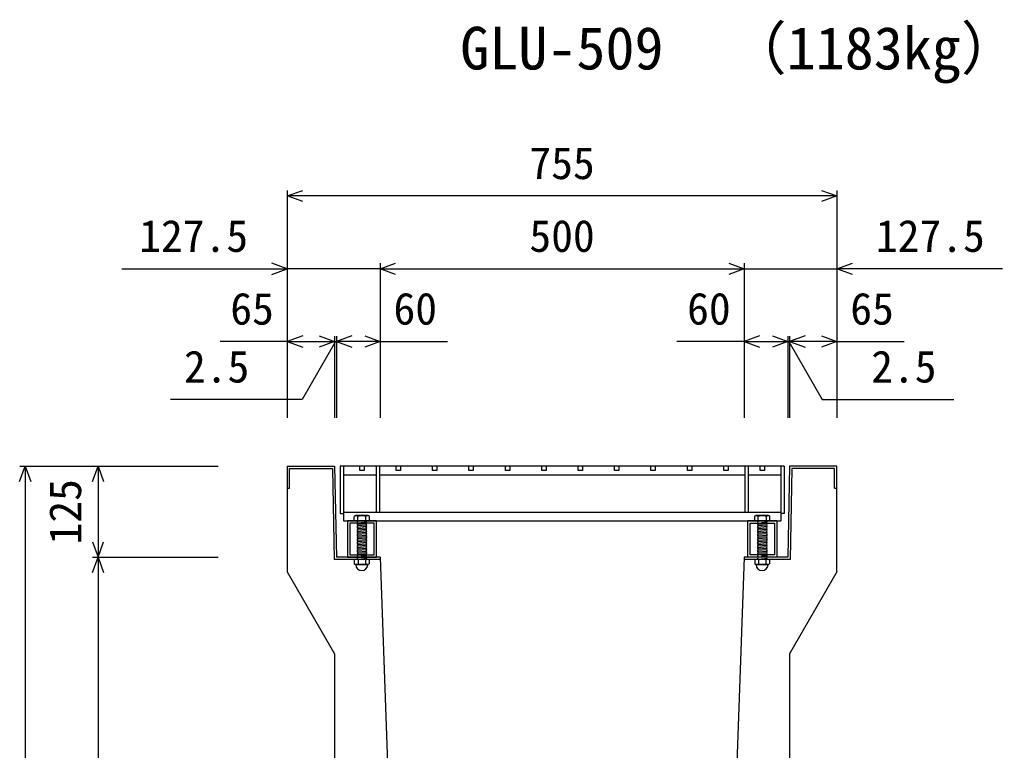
# Model space of a CAD drawing. Units: millimetres, scale not verified. Extents: x -25200 to 25200, y -8910 to 8910.
# Drawn here: x 7161 to 8511, y -2558 to -1554 of the extents above; entities that cross this region are included whole.
import ezdxf
from ezdxf.enums import TextEntityAlignment as Align

# ---------------------------------------------------------------- set-up
doc = ezdxf.new("R2010")
doc.units = ezdxf.units.MM
doc.header["$LTSCALE"] = 30
doc.linetypes.add('DOTTED', pattern=[1.75, 0.25, -1.5])
for name, color, linetype, lineweight in [('0-0_DIM', 7, 'Continuous', 25), ('0-2_HATCH', 6, 'Continuous', 25), ('0-5_OUTLINE', 3, 'Continuous', 25), ('0-7_TXT', 7, 'Continuous', 25)]:
    doc.layers.add(name, color=color, linetype=linetype, lineweight=lineweight)
doc.styles.add('ＭＳ ゴシック', font='')
doc.styles.get('ＭＳ ゴシック').set_extended_font_data('MS Gothic')

msp = doc.modelspace()

# ---------------------------------------------------------------- linework, layer by layer
at = {"layer": '0-0_DIM'}
for p, q in [((7528.6, -1788.97), (7528.6, -2101.59)), ((8283.6, -1788.97), (8283.6, -2101.59)), ((8283.6, -1796.47), (7528.6, -1796.47)), ((7656.1, -1888.97), (7656.1, -2101.59)), ((8156.1, -1888.97), (8156.1, -2101.59)), ((7301.39, -1896.47), (7528.6, -1896.47)), ((7656.1, -1896.47), (7528.6, -1896.47)), ((7656.1, -1896.47), (8156.1, -1896.47)), ((8156.1, -1896.47), (8283.6, -1896.47)), ((8510.8, -1896.47), (8283.6, -1896.47)), ((7528.6, -1996.47), (7436.28, -1996.47)), ((7528.6, -1996.47), (7593.6, -1996.47)), ((7593.6, -1988.97), (7593.6, -2101.59)), ((7593.6, -1996.47), (7596.1, -1996.47)), ((7596.1, -1988.97), (7596.1, -2101.59)), ((7656.1, -1996.47), (7596.1, -1996.47)), ((7656.1, -1996.47), (7748.41, -1996.47)), ((8156.1, -1996.47), (8063.78, -1996.47)), ((8156.1, -1996.47), (8216.1, -1996.47)), ((8216.1, -1988.97), (8216.1, -2101.59)), ((8216.1, -1996.47), (8218.6, -1996.47)), ((8218.6, -1988.97), (8218.6, -2101.59)), ((8283.6, -1996.47), (8218.6, -1996.47)), ((8283.6, -1996.47), (8375.91, -1996.47)), ((7161.1, -2167.89), (7433.6, -2167.89)), ((7168.6, -2167.89), (7168.6, -3287.89)), ((7268.6, -2167.89), (7268.6, -2292.89)), ((7261.1, -2292.89), (7433.6, -2292.89)), ((7268.6, -2292.89), (7268.6, -3192.89))]:
    msp.add_line(p, q, dxfattribs=at)
for points in [[(7549.74, -1804.16), (7528.6, -1796.47), (7549.74, -1788.77)], [(8262.45, -1788.77), (8283.6, -1796.47), (8262.45, -1804.16)], [(7507.45, -1904.16), (7528.6, -1896.47), (7507.45, -1888.77)], [(7677.24, -1904.16), (7656.1, -1896.47), (7677.24, -1888.77)], [(8134.95, -1888.77), (8156.1, -1896.47), (8134.95, -1904.16)], [(8304.74, -1904.16), (8283.6, -1896.47), (8304.74, -1888.77)], [(7594.85, -1996.47), (7548.89, -2076.07), (7368.17, -2076.07)], [(7549.74, -1988.77), (7528.6, -1996.47), (7549.74, -2004.16)], [(7572.45, -1988.77), (7593.6, -1996.47), (7572.45, -2004.16)], [(7617.24, -1988.77), (7596.1, -1996.47), (7617.24, -2004.16)], [(7634.95, -1988.77), (7656.1, -1996.47), (7634.95, -2004.16)], [(8177.24, -1988.77), (8156.1, -1996.47), (8177.24, -2004.16)], [(8194.95, -1988.77), (8216.1, -1996.47), (8194.95, -2004.16)], [(8217.35, -1996.47), (8263.31, -2076.07), (8444.03, -2076.07)], [(8239.74, -1988.77), (8218.6, -1996.47), (8239.74, -2004.16)], [(8262.45, -1988.77), (8283.6, -1996.47), (8262.45, -2004.16)], [(7160.9, -2189.04), (7168.6, -2167.89), (7176.29, -2189.04)], [(7260.9, -2189.04), (7268.6, -2167.89), (7276.29, -2189.04)], [(7260.9, -2271.75), (7268.6, -2292.89), (7276.29, -2271.75)], [(7260.9, -2314.04), (7268.6, -2292.89), (7276.29, -2314.04)]]:
    msp.add_lwpolyline(points, dxfattribs=at)
at = {"layer": '0-2_HATCH'}
for p, q in [((7590.46, -2171.09), (7592.96, -2296.09)), ((8211.1, -2167.89), (7601.1, -2167.89)), ((7605.6, -2167.89), (7605.6, -2242.89)), ((7650.6, -2167.89), (7650.6, -2230.89)), ((7655.1, -2167.89), (7655.1, -2230.89)), ((8157.1, -2167.89), (8157.1, -2230.89)), ((8161.6, -2167.89), (8161.6, -2230.89)), ((8206.6, -2167.89), (8206.6, -2242.89)), ((8221.73, -2171.09), (8219.23, -2296.09)), ((7605.6, -2179.89), (7650.6, -2179.89)), ((7655.1, -2179.89), (8157.1, -2179.89)), ((8161.6, -2179.89), (8206.6, -2179.89)), ((8280.4, -2197.89), (8283.6, -2197.89)), ((7605.6, -2230.89), (8206.6, -2230.89)), ((7622.6, -2235.39), (7620.6, -2236.89)), ((7620.6, -2242.89), (7620.6, -2236.89)), ((7620.92, -2236.62), (7622.6, -2235.39)), ((7639.6, -2235.39), (7622.6, -2235.39)), ((7625.6, -2242.89), (7625.6, -2236.89)), ((7636.6, -2242.89), (7636.6, -2236.89)), ((7641.27, -2236.62), (7639.6, -2235.39)), ((7641.6, -2242.89), (7641.6, -2236.89)), ((8172.6, -2235.39), (8170.6, -2236.89)), ((8170.6, -2242.89), (8170.6, -2236.89)), ((8170.92, -2236.62), (8172.6, -2235.39)), ((8189.6, -2235.39), (8172.6, -2235.39)), ((8175.6, -2242.89), (8175.6, -2236.89)), ((8186.6, -2242.89), (8186.6, -2236.89)), ((8191.27, -2236.62), (8189.6, -2235.39)), ((8191.6, -2242.89), (8191.6, -2236.89)), ((7605.6, -2242.89), (8206.6, -2242.89)), ((7651.1, -2242.89), (7611.1, -2242.89)), ((7641.6, -2242.89), (7620.6, -2242.89)), ((7624.6, -2242.89), (7637.6, -2242.89)), ((7624.6, -2243.89), (7625.6, -2242.89)), ((7625.6, -2244.89), (7624.6, -2243.89)), ((7624.6, -2245.89), (7625.6, -2244.89)), ((7625.6, -2246.89), (7624.6, -2245.89)), ((7624.6, -2247.89), (7625.6, -2246.89)), ((7637.6, -2246.89), (7624.6, -2247.89)), ((7625.6, -2248.89), (7624.6, -2247.89)), ((7624.6, -2249.89), (7625.6, -2248.89)), ((7637.6, -2248.89), (7624.6, -2249.89)), ((7625.6, -2250.89), (7624.6, -2249.89)), ((7624.6, -2251.89), (7625.6, -2250.89)), ((7637.6, -2250.89), (7624.6, -2251.89)), ((7625.6, -2252.89), (7624.6, -2251.89)), ((7624.6, -2253.89), (7625.6, -2252.89)), ((7637.6, -2252.89), (7624.6, -2253.89)), ((7625.6, -2254.89), (7624.6, -2253.89)), ((7636.6, -2243.89), (7637.6, -2242.89)), ((7637.6, -2244.89), (7636.6, -2243.89)), ((7636.6, -2247.89), (7637.6, -2246.89)), ((7637.6, -2248.89), (7636.6, -2247.89)), ((7636.6, -2249.89), (7637.6, -2248.89)), ((7637.6, -2250.89), (7636.6, -2249.89)), ((7636.6, -2251.89), (7637.6, -2250.89)), ((7637.6, -2252.89), (7636.6, -2251.89)), ((8201.1, -2242.89), (8161.1, -2242.89)), ((8191.6, -2242.89), (8170.6, -2242.89)), ((8174.6, -2242.89), (8187.6, -2242.89)), ((8174.6, -2243.89), (8175.6, -2242.89)), ((8175.6, -2244.89), (8174.6, -2243.89)), ((8174.6, -2245.89), (8175.6, -2244.89)), ((8175.6, -2246.89), (8174.6, -2245.89)), ((8174.6, -2247.89), (8175.6, -2246.89)), ((8187.6, -2246.89), (8174.6, -2247.89)), ((8175.6, -2248.89), (8174.6, -2247.89)), ((8174.6, -2249.89), (8175.6, -2248.89)), ((8187.6, -2248.89), (8174.6, -2249.89)), ((8175.6, -2250.89), (8174.6, -2249.89)), ((8174.6, -2251.89), (8175.6, -2250.89)), ((8187.6, -2250.89), (8174.6, -2251.89)), ((8175.6, -2252.89), (8174.6, -2251.89)), ((8174.6, -2253.89), (8175.6, -2252.89)), ((8187.6, -2252.89), (8174.6, -2253.89)), ((8175.6, -2254.89), (8174.6, -2253.89)), ((8186.6, -2243.89), (8187.6, -2242.89)), ((8187.6, -2244.89), (8186.6, -2243.89)), ((8186.6, -2247.89), (8187.6, -2246.89)), ((8187.6, -2248.89), (8186.6, -2247.89)), ((8186.6, -2249.89), (8187.6, -2248.89)), ((8187.6, -2250.89), (8186.6, -2249.89)), ((8186.6, -2251.89), (8187.6, -2250.89)), ((8187.6, -2252.89), (8186.6, -2251.89)), ((7637.6, -2254.89), (7624.6, -2255.89)), ((7624.6, -2255.89), (7625.6, -2254.89)), ((7637.6, -2256.89), (7624.6, -2257.89)), ((7625.6, -2258.89), (7624.6, -2257.89)), ((7637.6, -2258.89), (7624.6, -2259.89)), ((7624.6, -2259.89), (7625.6, -2258.89)), ((7625.6, -2260.89), (7624.6, -2259.89)), ((7637.6, -2260.89), (7624.6, -2261.89)), ((7624.6, -2261.89), (7625.6, -2260.89)), ((7625.6, -2262.89), (7624.6, -2261.89)), ((7637.6, -2262.89), (7624.6, -2263.89)), ((7624.6, -2263.89), (7625.6, -2262.89)), ((7625.6, -2264.89), (7624.6, -2263.89)), ((7637.6, -2264.89), (7624.6, -2265.89)), ((7624.6, -2265.89), (7625.6, -2264.89)), ((7625.6, -2266.89), (7624.6, -2265.89)), ((7637.6, -2266.89), (7624.6, -2267.89)), ((7624.6, -2267.89), (7625.6, -2266.89)), ((7636.6, -2255.89), (7637.6, -2254.89)), ((7637.6, -2256.89), (7636.6, -2255.89)), ((7636.6, -2257.89), (7637.6, -2256.89)), ((7637.6, -2258.89), (7636.6, -2257.89)), ((7636.6, -2259.89), (7637.6, -2258.89)), ((7636.6, -2259.89), (7637.6, -2260.89)), ((7636.6, -2261.89), (7637.6, -2260.89)), ((7636.6, -2261.89), (7637.6, -2262.89)), ((7636.6, -2263.89), (7637.6, -2262.89)), ((7636.6, -2263.89), (7637.6, -2264.89)), ((7636.6, -2265.89), (7637.6, -2264.89)), ((7636.6, -2265.89), (7637.6, -2266.89)), ((7636.6, -2267.89), (7637.6, -2266.89)), ((8187.6, -2254.89), (8174.6, -2255.89)), ((8174.6, -2255.89), (8175.6, -2254.89)), ((8187.6, -2256.89), (8174.6, -2257.89)), ((8175.6, -2258.89), (8174.6, -2257.89)), ((8187.6, -2258.89), (8174.6, -2259.89)), ((8174.6, -2259.89), (8175.6, -2258.89)), ((8175.6, -2260.89), (8174.6, -2259.89)), ((8187.6, -2260.89), (8174.6, -2261.89)), ((8174.6, -2261.89), (8175.6, -2260.89)), ((8175.6, -2262.89), (8174.6, -2261.89)), ((8187.6, -2262.89), (8174.6, -2263.89)), ((8174.6, -2263.89), (8175.6, -2262.89)), ((8175.6, -2264.89), (8174.6, -2263.89)), ((8187.6, -2264.89), (8174.6, -2265.89)), ((8174.6, -2265.89), (8175.6, -2264.89)), ((8175.6, -2266.89), (8174.6, -2265.89)), ((8187.6, -2266.89), (8174.6, -2267.89)), ((8174.6, -2267.89), (8175.6, -2266.89)), ((8186.6, -2255.89), (8187.6, -2254.89)), ((8187.6, -2256.89), (8186.6, -2255.89)), ((8186.6, -2257.89), (8187.6, -2256.89)), ((8187.6, -2258.89), (8186.6, -2257.89)), ((8186.6, -2259.89), (8187.6, -2258.89)), ((8186.6, -2259.89), (8187.6, -2260.89)), ((8186.6, -2261.89), (8187.6, -2260.89)), ((8186.6, -2261.89), (8187.6, -2262.89)), ((8186.6, -2263.89), (8187.6, -2262.89)), ((8186.6, -2263.89), (8187.6, -2264.89)), ((8186.6, -2265.89), (8187.6, -2264.89)), ((8186.6, -2265.89), (8187.6, -2266.89)), ((8186.6, -2267.89), (8187.6, -2266.89)), ((7625.6, -2268.89), (7624.6, -2267.89)), ((7637.6, -2268.89), (7624.6, -2269.89)), ((7624.6, -2269.89), (7625.6, -2268.89)), ((7625.6, -2270.89), (7624.6, -2269.89)), ((7637.6, -2270.89), (7624.6, -2271.89)), ((7624.6, -2271.89), (7625.6, -2270.89)), ((7625.6, -2272.89), (7624.6, -2271.89)), ((7637.6, -2272.89), (7624.6, -2273.89)), ((7624.6, -2273.89), (7625.6, -2272.89)), ((7625.6, -2274.89), (7624.6, -2273.89)), ((7637.6, -2274.89), (7624.6, -2275.89)), ((7624.6, -2275.89), (7625.6, -2274.89)), ((7625.6, -2276.89), (7624.6, -2275.89)), ((7637.6, -2276.89), (7624.6, -2277.89)), ((7624.6, -2277.89), (7625.6, -2276.89)), ((7625.6, -2278.89), (7624.6, -2277.89)), ((7637.6, -2278.89), (7624.6, -2279.89)), ((7624.6, -2279.89), (7625.6, -2278.89)), ((7625.6, -2280.89), (7624.6, -2279.89)), ((7637.6, -2280.89), (7624.6, -2281.89)), ((7624.6, -2281.89), (7625.6, -2280.89)), ((7636.6, -2267.89), (7637.6, -2268.89)), ((7636.6, -2269.89), (7637.6, -2268.89)), ((7636.6, -2269.89), (7637.6, -2270.89)), ((7636.6, -2271.89), (7637.6, -2270.89)), ((7636.6, -2271.89), (7637.6, -2272.89)), ((7636.6, -2273.89), (7637.6, -2272.89)), ((7636.6, -2273.89), (7637.6, -2274.89)), ((7636.6, -2275.89), (7637.6, -2274.89)), ((7636.6, -2275.89), (7637.6, -2276.89)), ((7636.6, -2277.89), (7637.6, -2276.89)), ((7636.6, -2277.89), (7637.6, -2278.89)), ((7636.6, -2279.89), (7637.6, -2278.89)), ((7636.6, -2279.89), (7637.6, -2280.89)), ((7636.6, -2281.89), (7637.6, -2280.89)), ((8175.6, -2268.89), (8174.6, -2267.89)), ((8187.6, -2268.89), (8174.6, -2269.89)), ((8174.6, -2269.89), (8175.6, -2268.89)), ((8175.6, -2270.89), (8174.6, -2269.89)), ((8187.6, -2270.89), (8174.6, -2271.89)), ((8174.6, -2271.89), (8175.6, -2270.89)), ((8175.6, -2272.89), (8174.6, -2271.89)), ((8187.6, -2272.89), (8174.6, -2273.89)), ((8174.6, -2273.89), (8175.6, -2272.89)), ((8175.6, -2274.89), (8174.6, -2273.89)), ((8187.6, -2274.89), (8174.6, -2275.89)), ((8174.6, -2275.89), (8175.6, -2274.89)), ((8175.6, -2276.89), (8174.6, -2275.89)), ((8187.6, -2276.89), (8174.6, -2277.89)), ((8174.6, -2277.89), (8175.6, -2276.89)), ((8175.6, -2278.89), (8174.6, -2277.89)), ((8187.6, -2278.89), (8174.6, -2279.89)), ((8174.6, -2279.89), (8175.6, -2278.89)), ((8175.6, -2280.89), (8174.6, -2279.89)), ((8187.6, -2280.89), (8174.6, -2281.89)), ((8174.6, -2281.89), (8175.6, -2280.89)), ((8186.6, -2267.89), (8187.6, -2268.89)), ((8186.6, -2269.89), (8187.6, -2268.89)), ((8186.6, -2269.89), (8187.6, -2270.89)), ((8186.6, -2271.89), (8187.6, -2270.89)), ((8186.6, -2271.89), (8187.6, -2272.89)), ((8186.6, -2273.89), (8187.6, -2272.89)), ((8186.6, -2273.89), (8187.6, -2274.89)), ((8186.6, -2275.89), (8187.6, -2274.89)), ((8186.6, -2275.89), (8187.6, -2276.89)), ((8186.6, -2277.89), (8187.6, -2276.89)), ((8186.6, -2277.89), (8187.6, -2278.89)), ((8186.6, -2279.89), (8187.6, -2278.89)), ((8186.6, -2279.89), (8187.6, -2280.89)), ((8186.6, -2281.89), (8187.6, -2280.89)), ((7625.6, -2282.89), (7624.6, -2281.89)), ((7637.6, -2282.89), (7624.6, -2283.89)), ((7624.6, -2283.89), (7625.6, -2282.89)), ((7625.6, -2284.89), (7624.6, -2283.89)), ((7637.6, -2284.89), (7624.6, -2285.89)), ((7624.6, -2285.89), (7625.6, -2284.89)), ((7625.6, -2286.89), (7624.6, -2285.89)), ((7637.6, -2286.89), (7624.6, -2287.89)), ((7624.6, -2287.89), (7625.6, -2286.89)), ((7625.6, -2288.89), (7624.6, -2287.89)), ((7637.6, -2288.89), (7624.6, -2289.89)), ((7624.6, -2289.89), (7625.6, -2288.89)), ((7625.6, -2290.89), (7624.6, -2289.89)), ((7624.6, -2291.89), (7625.6, -2290.89)), ((7625.6, -2292.89), (7624.6, -2291.89)), ((7624.6, -2293.89), (7625.6, -2292.89)), ((7625.6, -2294.89), (7624.6, -2293.89)), ((7636.6, -2281.89), (7637.6, -2282.89)), ((7636.6, -2283.89), (7637.6, -2282.89)), ((7636.6, -2283.89), (7637.6, -2284.89)), ((7636.6, -2285.89), (7637.6, -2284.89)), ((7636.6, -2285.89), (7637.6, -2286.89)), ((7636.6, -2287.89), (7637.6, -2286.89)), ((7636.6, -2287.89), (7637.6, -2288.89)), ((7636.6, -2289.89), (7637.6, -2288.89)), ((7636.6, -2289.89), (7637.6, -2290.89)), ((7636.6, -2291.89), (7637.6, -2290.89)), ((7636.6, -2291.89), (7637.6, -2292.89)), ((7636.6, -2293.89), (7637.6, -2292.89)), ((7636.6, -2293.89), (7637.6, -2294.89)), ((8175.6, -2282.89), (8174.6, -2281.89)), ((8187.6, -2282.89), (8174.6, -2283.89)), ((8174.6, -2283.89), (8175.6, -2282.89)), ((8175.6, -2284.89), (8174.6, -2283.89)), ((8187.6, -2284.89), (8174.6, -2285.89)), ((8174.6, -2285.89), (8175.6, -2284.89)), ((8175.6, -2286.89), (8174.6, -2285.89)), ((8187.6, -2286.89), (8174.6, -2287.89)), ((8174.6, -2287.89), (8175.6, -2286.89)), ((8175.6, -2288.89), (8174.6, -2287.89)), ((8187.6, -2288.89), (8174.6, -2289.89)), ((8174.6, -2289.89), (8175.6, -2288.89)), ((8175.6, -2290.89), (8174.6, -2289.89)), ((8174.6, -2291.89), (8175.6, -2290.89)), ((8175.6, -2292.89), (8174.6, -2291.89)), ((8174.6, -2293.89), (8175.6, -2292.89)), ((8175.6, -2294.89), (8174.6, -2293.89)), ((8186.6, -2281.89), (8187.6, -2282.89)), ((8186.6, -2283.89), (8187.6, -2282.89)), ((8186.6, -2283.89), (8187.6, -2284.89)), ((8186.6, -2285.89), (8187.6, -2284.89)), ((8186.6, -2285.89), (8187.6, -2286.89)), ((8186.6, -2287.89), (8187.6, -2286.89)), ((8186.6, -2287.89), (8187.6, -2288.89)), ((8186.6, -2289.89), (8187.6, -2288.89)), ((8186.6, -2289.89), (8187.6, -2290.89)), ((8186.6, -2291.89), (8187.6, -2290.89)), ((8186.6, -2291.89), (8187.6, -2292.89)), ((8186.6, -2293.89), (8187.6, -2292.89)), ((8186.6, -2293.89), (8187.6, -2294.89)), ((7656.21, -2296.09), (7592.96, -2296.09)), ((7621.46, -2296.09), (7620.59, -2296.74)), ((7620.59, -2296.74), (7620.59, -2301.92)), ((7622.28, -2302.9), (7620.59, -2301.92)), ((7640.14, -2296.09), (7621.46, -2296.09)), ((7622.28, -2303.22), (7622.28, -2302.9)), ((7639.31, -2302.9), (7622.28, -2302.9)), ((7639.31, -2303.22), (7622.28, -2303.22)), ((7624.6, -2295.89), (7625.6, -2294.89)), ((7624.8, -2296.09), (7624.6, -2295.89)), ((7625.7, -2296.74), (7625.7, -2301.92)), ((7635.9, -2296.74), (7635.9, -2301.92)), ((7636.6, -2295.89), (7637.6, -2294.89)), ((7636.6, -2295.89), (7636.8, -2296.09)), ((7639.31, -2302.9), (7641, -2301.92)), ((7639.31, -2303.22), (7639.31, -2302.9)), ((7640.14, -2296.09), (7641, -2296.74)), ((7641, -2296.74), (7641, -2301.92)), ((8219.23, -2296.09), (8156.1, -2296.09)), ((8171.46, -2296.09), (8170.59, -2296.74)), ((8170.59, -2296.74), (8170.59, -2301.92)), ((8172.28, -2302.9), (8170.59, -2301.92)), ((8190.14, -2296.09), (8171.46, -2296.09)), ((8172.28, -2303.22), (8172.28, -2302.9)), ((8189.31, -2302.9), (8172.28, -2302.9)), ((8189.31, -2303.22), (8172.28, -2303.22)), ((8174.6, -2295.89), (8175.6, -2294.89)), ((8174.8, -2296.09), (8174.6, -2295.89)), ((8175.7, -2296.74), (8175.7, -2301.92)), ((8185.9, -2296.74), (8185.9, -2301.92)), ((8186.6, -2295.89), (8187.6, -2294.89)), ((8186.6, -2295.89), (8186.8, -2296.09)), ((8189.31, -2302.9), (8191, -2301.92)), ((8189.31, -2303.22), (8189.31, -2302.9)), ((8190.14, -2296.09), (8191, -2296.74)), ((8191, -2296.74), (8191, -2301.92))]:
    msp.add_line(p, q, dxfattribs=at)
at = {"layer": '0-2_HATCH', "linetype": 'DOTTED'}
for p, q in [((7637.6, -2242.89), (7624.6, -2243.89)), ((7637.6, -2244.89), (7624.6, -2245.89)), ((8187.6, -2242.89), (8174.6, -2243.89)), ((8187.6, -2244.89), (8174.6, -2245.89)), ((7637.6, -2290.89), (7624.6, -2291.89)), ((7637.6, -2292.89), (7624.6, -2293.89)), ((8187.6, -2290.89), (8174.6, -2291.89)), ((8187.6, -2292.89), (8174.6, -2293.89)), ((7637.6, -2294.89), (7624.6, -2295.89)), ((8187.6, -2294.89), (8174.6, -2295.89))]:
    msp.add_line(p, q, dxfattribs=at)
at = {"layer": '0-2_HATCH'}
for points in [[(7528.6, -2197.89), (7531.8, -2197.89), (7531.8, -2171.09), (7590.46, -2171.09)], [(7601.1, -2167.89), (7601.1, -2232.89), (7605.6, -2232.89)], [(7634.1, -2167.89), (7634.1, -2173.89), (7628.1, -2173.89), (7628.1, -2167.89)], [(7684.1, -2167.89), (7684.1, -2173.89), (7678.1, -2173.89), (7678.1, -2167.89)], [(7734.1, -2167.89), (7734.1, -2173.89), (7728.1, -2173.89), (7728.1, -2167.89)], [(7784.1, -2167.89), (7784.1, -2173.89), (7778.1, -2173.89), (7778.1, -2167.89)], [(7834.1, -2167.89), (7834.1, -2173.89), (7828.1, -2173.89), (7828.1, -2167.89)], [(7884.1, -2167.89), (7884.1, -2173.89), (7878.1, -2173.89), (7878.1, -2167.89)], [(7934.1, -2167.89), (7934.1, -2173.89), (7928.1, -2173.89), (7928.1, -2167.89)], [(7984.1, -2167.89), (7984.1, -2173.89), (7978.1, -2173.89), (7978.1, -2167.89)], [(8034.1, -2167.89), (8034.1, -2173.89), (8028.1, -2173.89), (8028.1, -2167.89)], [(8084.1, -2167.89), (8084.1, -2173.89), (8078.1, -2173.89), (8078.1, -2167.89)], [(8134.1, -2167.89), (8134.1, -2173.89), (8128.1, -2173.89), (8128.1, -2167.89)], [(8184.1, -2167.89), (8184.1, -2173.89), (8178.1, -2173.89), (8178.1, -2167.89)], [(8211.1, -2167.89), (8211.1, -2232.89), (8206.6, -2232.89)], [(8280.4, -2197.89), (8280.4, -2171.09), (8221.73, -2171.09)], [(7611.1, -2242.89), (7611.1, -2292.89), (7651.1, -2292.89), (7651.1, -2242.89)], [(7637.6, -2246.89), (7636.6, -2245.89), (7637.6, -2244.89)], [(7637.6, -2254.89), (7636.6, -2253.89), (7637.6, -2252.89)], [(8201.1, -2242.89), (8201.1, -2292.89), (8161.1, -2292.89), (8161.1, -2242.89)], [(8187.6, -2246.89), (8186.6, -2245.89), (8187.6, -2244.89)], [(8187.6, -2254.89), (8186.6, -2253.89), (8187.6, -2252.89)], [(7624.6, -2257.89), (7625.6, -2256.89), (7624.6, -2255.89)], [(8174.6, -2257.89), (8175.6, -2256.89), (8174.6, -2255.89)]]:
    msp.add_lwpolyline(points, dxfattribs=at)
for points in [[(7614.3, -2246.09), (7614.3, -2289.69), (7647.9, -2289.69), (7647.9, -2246.09)], [(8197.9, -2246.09), (8197.9, -2289.69), (8164.3, -2289.69), (8164.3, -2246.09)]]:
    msp.add_lwpolyline(points, close=True, dxfattribs=at)
for centre, radius, start, end in [((7623.1, -2239.52), 3.62, 46.39563, 133.60437), ((7631.1, -2251.52), 15.62, 69.39075, 110.60925), ((7639.1, -2239.52), 3.62, 46.39563, 133.60437), ((8173.1, -2239.52), 3.62, 46.39563, 133.60437), ((8181.1, -2251.52), 15.62, 69.39075, 110.60925), ((8189.1, -2239.52), 3.62, 46.39563, 133.60437), ((7623.14, -2301.44), 5.35, 61.49832, 118.50684), ((7623.15, -2297.23), 5.35, 241.49843, 298.50089), ((7630.8, -2303.22), 8.19, 180, 359.99995), ((7630.8, -2316.51), 20.42, 75.52621, 104.47362), ((7630.8, -2282.16), 20.42, 255.52638, 284.47374), ((7638.45, -2301.44), 5.35, 61.49231, 118.50169), ((7638.45, -2297.22), 5.35, 241.49989, 298.5), ((8173.14, -2301.44), 5.35, 61.49832, 118.50684), ((8173.15, -2297.23), 5.35, 241.49843, 298.50089), ((8180.8, -2303.22), 8.19, 180, 359.99995), ((8180.8, -2316.51), 20.42, 75.52621, 104.47362), ((8180.8, -2282.16), 20.42, 255.52638, 284.47374), ((8188.45, -2301.44), 5.35, 61.49231, 118.50169), ((8188.45, -2297.22), 5.35, 241.49989, 298.5)]:
    msp.add_arc(centre, radius, start, end, dxfattribs=at)
at = {"layer": '0-5_OUTLINE'}
for p, q in [((7528.6, -2167.89), (7528.6, -2312.89)), ((7528.6, -2167.89), (7593.6, -2167.89)), ((7593.6, -2167.89), (7596.1, -2292.89)), ((8218.6, -2167.89), (8216.1, -2292.89)), ((8283.6, -2167.89), (8218.6, -2167.89)), ((8283.6, -2312.89), (8283.6, -2167.89)), ((7656.1, -2292.89), (7596.1, -2292.89)), ((7656.1, -2292.89), (7686.86, -3144.7)), ((8156.1, -2292.89), (8125.34, -3144.7)), ((8216.1, -2292.89), (8156.1, -2292.89)), ((7528.6, -2312.89), (7593.6, -2425.89)), ((8283.6, -2312.89), (8218.6, -2425.89)), ((7593.6, -2425.89), (7593.6, -3112.89)), ((8218.6, -2425.89), (8218.6, -3112.89))]:
    msp.add_line(p, q, dxfattribs=at)

# ---------------------------------------------------------------- texts
at = {"layer": '0-0_DIM', "style": 'ＭＳ ゴシック'}
for s, p in [('755', (7861.1, -1786.47)), ('127.5', (7325.1, -1886.47)), ('500', (7861.1, -1886.47)), ('127.5', (8337.09, -1886.47)), ('65', (7450.28, -1986.47)), ('60', (7674.42, -1986.47)), ('60', (8077.78, -1986.47)), ('65', (8301.92, -1986.47)), ('2.5', (7386.59, -2066.07)), ('2.5', (8330.6, -2066.07))]:
    msp.add_text(s, height=43.99, dxfattribs=at).set_placement(p, align=Align.BOTTOM_LEFT)
msp.add_text('125', height=43.99, rotation=90, dxfattribs=at).set_placement((7258.6, -2275.39), align=Align.BOTTOM_LEFT)
at = {"layer": '0-7_TXT', "style": 'ＭＳ ゴシック'}
for s, p in [('GLU-509', (7766.1, -1640.17)), ('（1183kg）', (8134.47, -1640.17))]:
    msp.add_text(s, height=58.65, dxfattribs=at).set_placement(p, align=Align.BOTTOM_LEFT)

doc.saveas('drawing.dxf')
